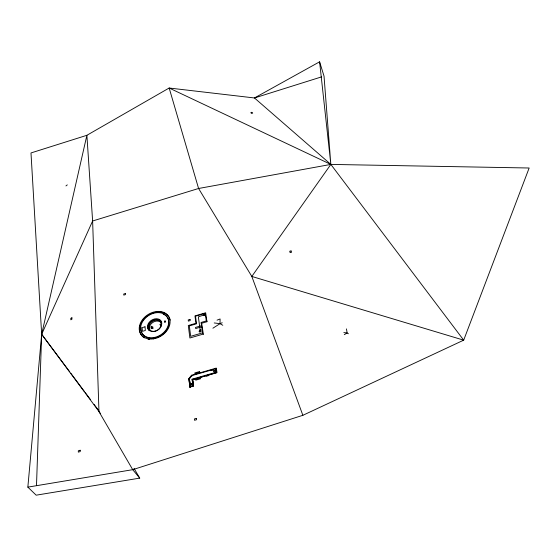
<?xml version="1.0" encoding="UTF-8"?>
<svg xmlns="http://www.w3.org/2000/svg" width="557" height="557" viewBox="0 0 557 557"><rect width="100%" height="100%" fill="white"/><g stroke="black" fill="none" stroke-linecap="round" stroke-linejoin="round"><path stroke-width="0.84" d="M212.899 328.205L220.015 323.666L220.106 318.966L217.035 320.157M36.497 485.613L41.664 334.297L30.99 152.945L86.885 135.295L169.161 88.02L254.465 97.962L321.535 76.894M27.85 487.131L41.664 334.297L86.885 135.295L92.622 220.99L98.972 411.644L132.719 469.676L139.723 478.129L36.17 495.18L27.85 487.131L132.719 469.676L302.869 415.306L463.689 340.16L529.15 168.005L330.844 164.412L198.584 188.482L92.622 220.99L41.664 334.297L100.497 413.531M160.235 324.933L160.312 324.459L160.646 324.808L160.235 324.933L160.291 324.167L160.646 324.808M192.367 379.609L216.116 372.779L215.844 372.327L192.088 379.164L193.175 386.05L190.571 386.795L189.331 378.718L191.65 375.669L216.388 368.602L216.123 368.149L191.49 375.251L188.781 378.753L190.09 387.547L188.781 378.753M189.067 379.199L191.775 375.697L191.49 375.251M65.942 185.927L67.293 184.889M152.437 326.848L151.072 326.214L151.232 328.505L153.112 327.168M344.282 334.66L347.136 332.968L348.397 333.775M319.6 61.82L330.844 164.412L324.021 76.114L319.6 61.82L254.465 97.962L330.844 164.412L463.689 340.16L251.813 276.446L198.584 188.482L169.161 88.02L330.844 164.412L251.813 276.446L302.869 415.306M214.215 322.949L220.015 323.666L222.215 322.747M204.008 314.914L198.362 316.87L200.283 331.004L199.002 331.38M160.214 324.578L160.625 324.453M164.552 321.229L165.401 321.271L165.464 321.855L164.775 322.057L164.552 321.229L164.775 322.057M164.712 321.473L165.401 321.271M164.621 321.807L165.464 321.855M204.315 314.517L203.618 314.719L203.702 315.311L204.537 315.353L204.315 314.517L204.537 315.353L203.618 314.719L203.841 315.561L204.461 314.768L203.765 314.977M203.702 315.311L204.398 315.102M206.814 320.776L206.939 321.723L201.683 323.262L203.375 334.444M201.502 325.671L195.521 327.425L195.674 328.553L201.662 326.799L201.857 327.14M202.497 332.87L190.675 336.324L189.338 325.901L196.524 323.798L195.507 316.209L205.22 313.347L206.299 320.929L201.063 322.461L202.692 333.204M203.18 334.109L189.888 337.995L188.301 325.525L195.946 323.283L194.964 315.923L205.672 312.769L206.939 321.723M210.713 370.704L213.164 370.001M189.477 379.916L190.174 383.578M189.805 387.101L193.571 386.022L192.771 379.616L216.777 372.71L216.123 368.149M194.706 379.589L200.443 378.029L200.541 378.774L195.751 380.153L195.653 379.408M206.292 376.254L208.771 375.536M190.87 383.926L191.754 383.954L191.831 384.602L191.107 384.81L190.87 383.926L191.107 384.81M191.023 384.17L191.754 383.954M190.947 384.574L191.831 384.602M190.285 386.356L192.896 385.604L193.175 386.05M151.232 328.505L153.168 328.317M151.121 327.349L152.458 327.231M343.822 332.578L347.136 332.968L346.454 328.888M220.015 323.666L222.793 325.274M41.664 334.297L69.716 371.818M70.753 373.204L84.26 391.272M85.305 392.657L90.499 399.606M94.133 404.473L98.805 410.725M189.331 378.718L189.61 379.164M192.771 379.616L193.049 380.062M191.65 375.669L191.935 376.114M215.322 368.379L215.594 368.831M134.042 468.388L139.723 478.129M216.499 369.361L216.938 372.396M216.116 372.779L215.343 368.838L215.844 372.327M203.966 314.621L204.05 315.206M193.251 381.663L193.551 384.065M192.088 379.164L192.896 385.604M191.601 383.717L191.678 384.365M191.232 383.822L191.316 384.469M165.241 321.02L165.311 321.605M164.9 321.124L164.963 321.709M160.291 324.167L160.325 324.905M150.118 330.573A6.74 5.131 -33 0 1 152.527 322.6A6.74 5.131 -33 0 1 161.105 322.782M144.409 337.897A16.501 12.553 -33 0 1 147.716 315.624A16.501 12.553 -33 0 1 170.233 320.143M149.548 339.575A16.501 12.553 -33 0 1 148.058 339.331M163.166 314.092A14.99 11.405 -33 0 1 162.748 334.284A14.99 11.405 -33 0 1 141.325 331.415M141.165 330.67A14.99 11.405 -33 0 1 141.095 327.509M149.144 330.607A7.652 5.821 -33 0 1 151.741 320.978A7.652 5.821 -33 0 1 161.753 322.155M156.601 330.74A6.747 5.131 -33 0 1 148.907 325.796A6.747 5.131 -33 0 1 159.274 320.776A6.747 5.131 -33 0 1 157.13 330.482M71.909 317.796L70.795 318.339L70.816 319.815L71.93 319.265L71.909 317.796M251.827 112.312L250.782 112.695L251.653 113.468L252.697 113.085L251.827 112.312M125.436 293.497L123.696 294.019L123.779 295.113L125.527 294.59L125.436 293.497M145.015 326.799L142.112 327.655L142.439 331.331L145.356 330.475L145.015 326.799M190.034 319.412L188.21 319.948L188.357 321.111L190.188 320.574L190.034 319.412M200.875 329.821L199.343 330.266L199.594 332.125L201.133 331.673L200.875 329.821M199.594 371.547L194.825 372.918L194.922 373.663L199.691 372.292L199.594 371.547M214.647 370.363L213.415 370.718L213.568 371.791L214.8 371.435L214.647 370.363M80.166 450.251L78.286 450.787L78.342 452.124L80.222 451.588L80.166 450.251M196.356 418.384L194.386 418.948L194.553 420.298L196.524 419.741L196.356 418.384M291.067 250.935L289.696 251.242L290.134 252.613L291.513 252.307L291.067 250.935M153.328 338.893A16.515 12.553 -33 0 0 168.646 316.467A16.515 12.553 -33 0 0 141.986 320.338A16.515 12.553 -33 0 0 153.328 338.893M153.398 331.533A7.659 5.821 -33 0 0 161.349 321.507A7.659 5.821 -33 0 0 149.123 322.357A7.659 5.821 -33 0 0 153.398 331.533M153.335 337.639A14.997 11.405 -33 0 0 167.399 317.323A14.997 11.405 -33 0 0 143.198 320.672A14.997 11.405 -33 0 0 153.335 337.639"/></g></svg>
